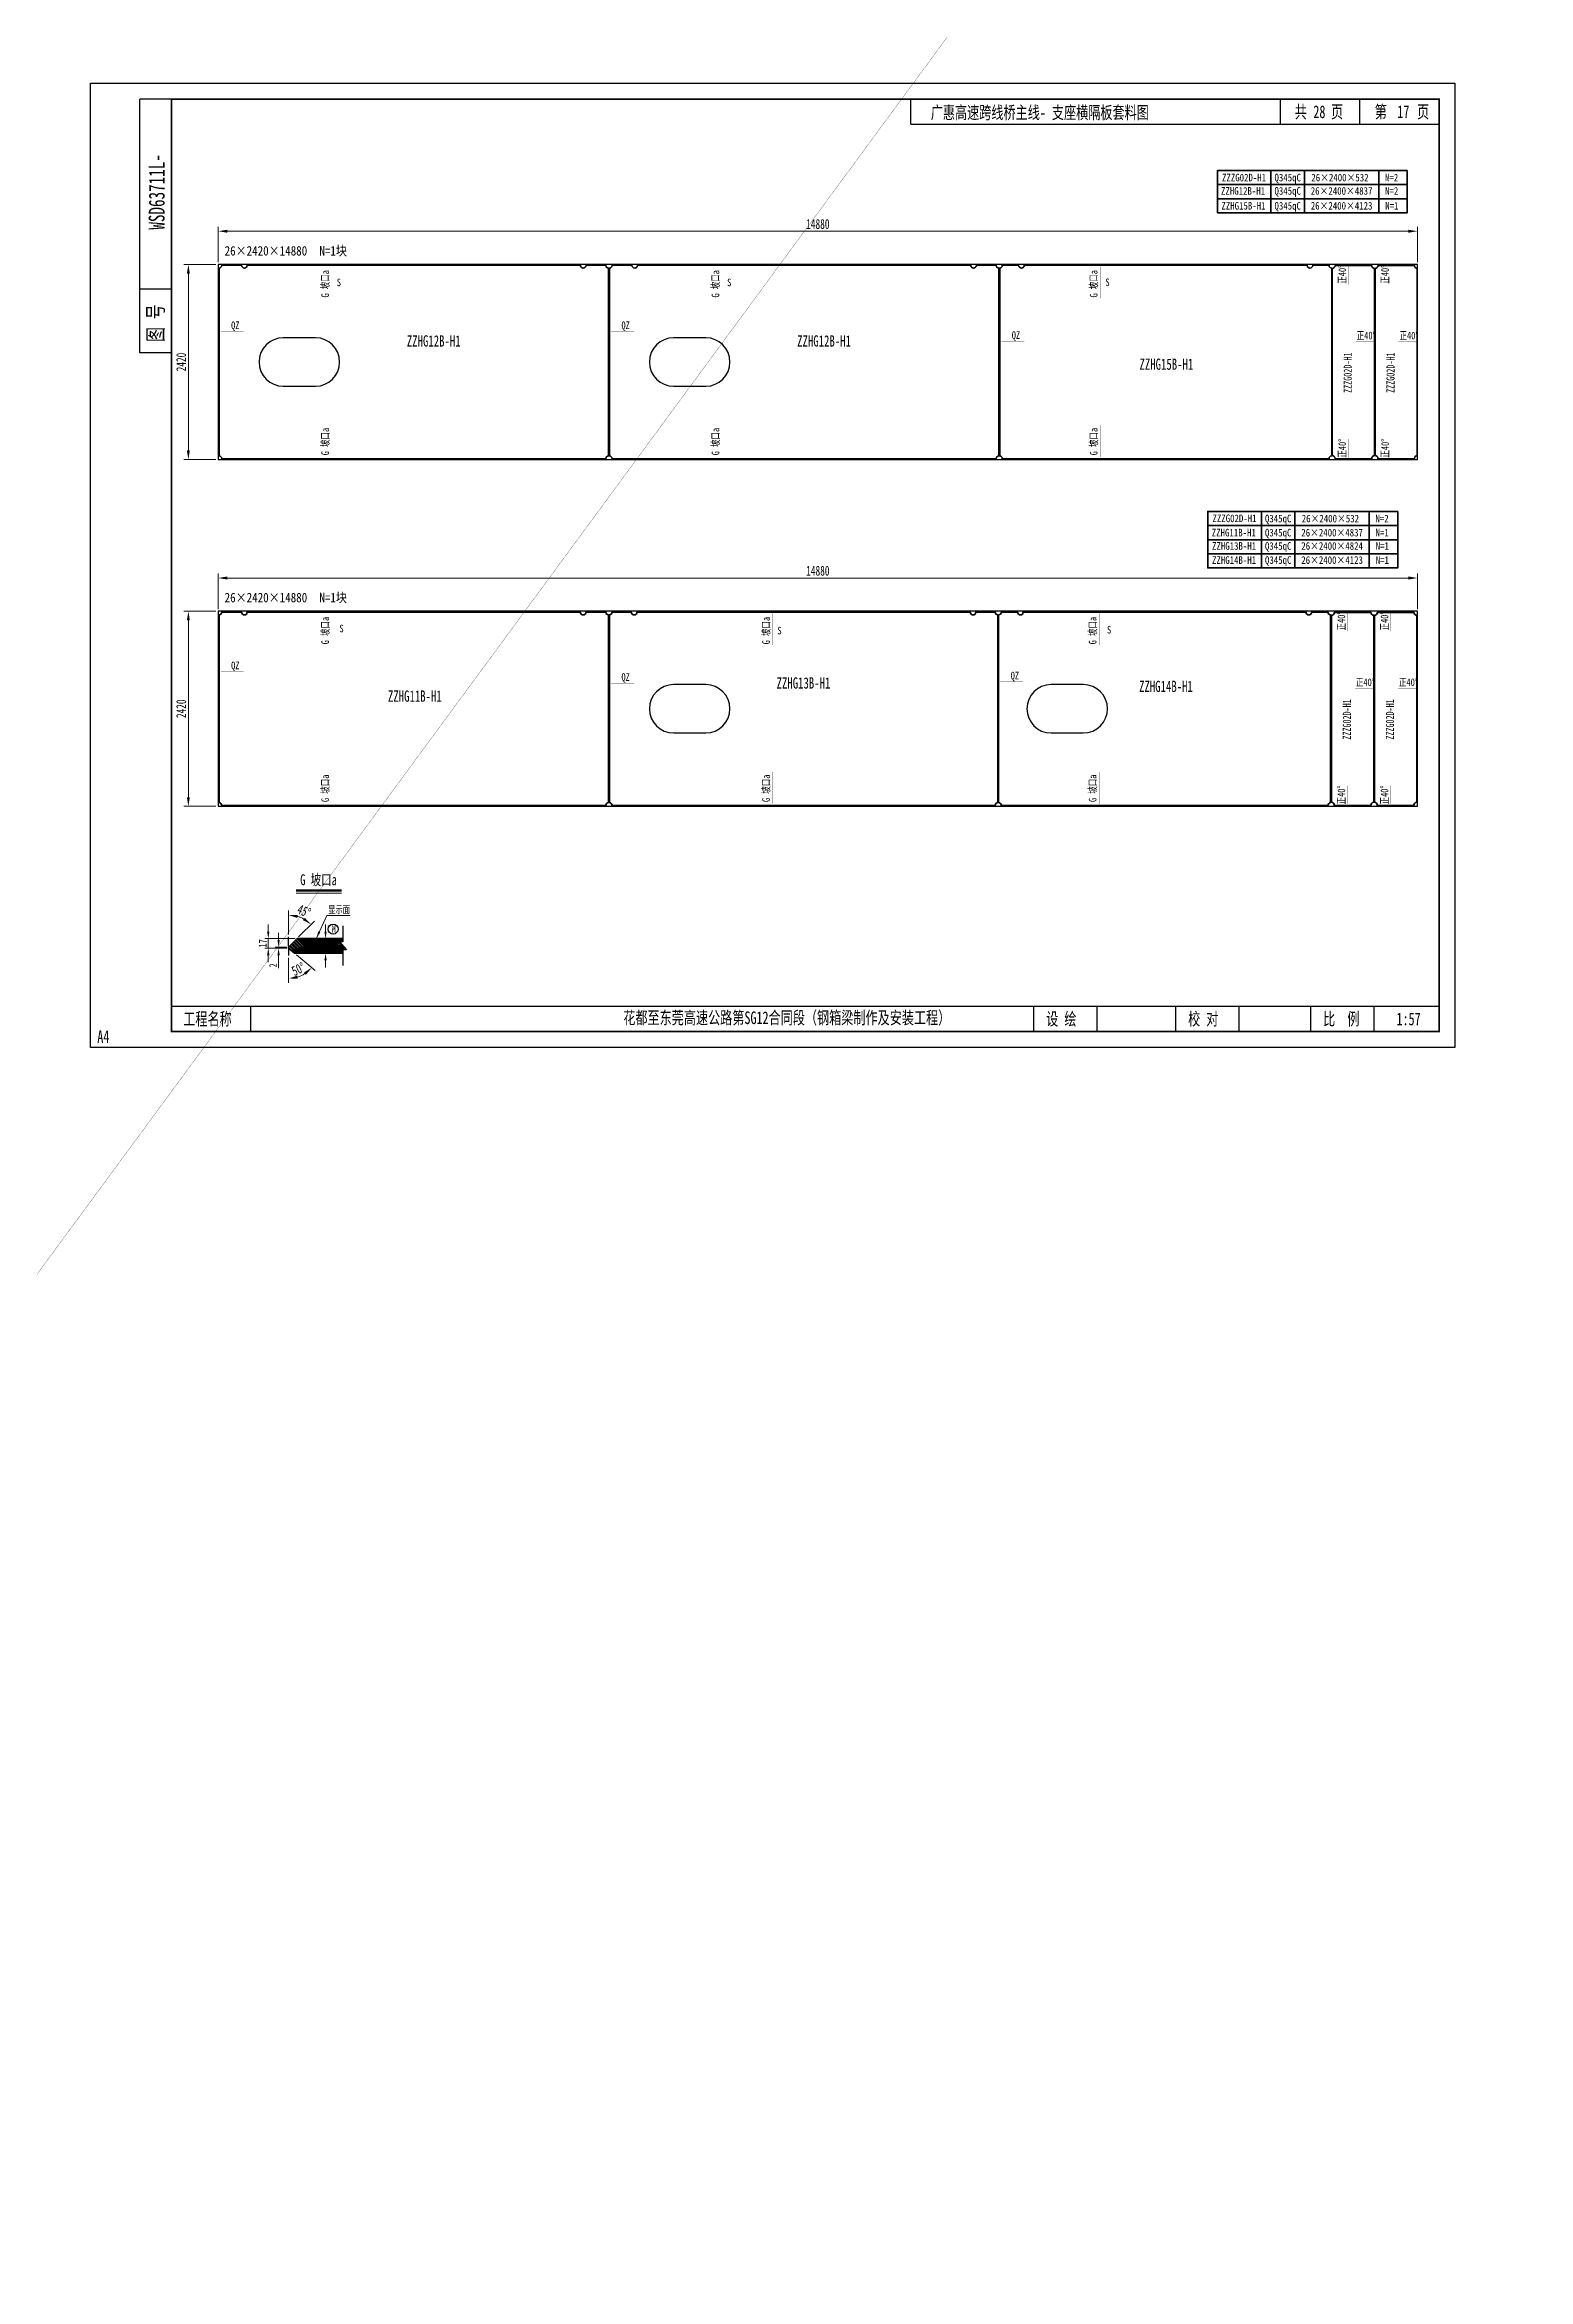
# Model space of a CAD drawing. Extents: x 1629247 to 2251351, y -601856 to -65897.
# Drawn here: x 1949381 to 1967789, y -370648 to -342910 of the extents above; entities that cross this region are included whole.
import ezdxf
from ezdxf.enums import TextEntityAlignment as Align

# ---------------------------------------------------------------- set-up
doc = ezdxf.new("R2010")
doc.units = 0
doc.header["$LTSCALE"] = 2
doc.header["$MEASUREMENT"] = 0
doc.header["$PDMODE"] = 35
doc.header["$PDSIZE"] = 50
doc.linetypes.add('PHANTOM', pattern=[63.5, 31.75, -6.35, 6.35, -6.35, 6.35, -6.35])
doc.layers.get('0').update_dxf_attribs({"linetype": 'CONTINUOUS'})
doc.layers.get('Defpoints').update_dxf_attribs({"linetype": 'CONTINUOUS'})
for name, color, linetype, lineweight in [('1图框轮廓', 7, 'CONTINUOUS', 35), ('文字层', 4, 'CONTINUOUS', 13), ('标注层', 3, 'CONTINUOUS', 13)]:
    doc.layers.add(name, color=color, linetype=linetype, lineweight=lineweight)
doc.layers.add('A3', color=7, linetype='CONTINUOUS')
doc.layers.add('vp', color=7, linetype='CONTINUOUS')
doc.styles.add('仿宋', font='仿宋_GB2312_1.ttf', dxfattribs={"width": 0.7})
doc.dimstyles.new('标准标注样式-45', dxfattribs={"dimscale": 45, "dimtxt": 2.7, "dimasz": 2.5, "dimexe": 1.25, "dimexo": 0.625, "dimtad": 1, "dimdec": 0, "dimdsep": 46, "dimtxsty": '仿宋', "dimcen": 2.5, "dimclrd": 3, "dimclre": 3, "dimclrt": 4, "dimazin": 0, "dimtfac": 1, "dimtdec": 0, "dimtmove": 0, "dimatfit": 3, "dimfxl": 1.25, "dimlwd": 13, "dimlwe": 13, "dimarcsym": 0})
doc.dimstyles.new('样式-35', dxfattribs={"dimscale": 35, "dimtxt": 2.7, "dimasz": 2.5, "dimexe": 1.25, "dimexo": 0.625, "dimtad": 1, "dimdec": 0, "dimdsep": 46, "dimtxsty": '仿宋', "dimcen": 2.5, "dimclrd": 3, "dimclre": 3, "dimclrt": 4, "dimazin": 0, "dimtfac": 1, "dimtdec": 0, "dimtmove": 0, "dimatfit": 3, "dimfxl": 1.25, "dimlwd": 13, "dimlwe": 13, "dimarcsym": 0})

# ---------------------------------------------------------------- blocks, each defined once
blk = doc.blocks.new('tukuangA4-')
at = {"layer": 'A3'}
for p, q in [((537, 7565), (537, 10327)), ((882, 10327), (537, 10327)), ((12951, 10051), (12951, 10327)), ((13814, 10051), (13814, 10327)), ((882, 8256), (537, 8256)), ((882, 7565), (537, 7565)), ((1745, 173), (1745, 449)), ((10266, 173), (10266, 449)), ((10957, 173), (10957, 449)), ((11811, 173), (11811, 449)), ((12502, 173), (12502, 449)), ((13280, 173), (13280, 449)), ((13971, 173), (13971, 449))]:
    blk.add_line(p, q, dxfattribs=at)
blk.add_lwpolyline([(14850, 10500), (14850, 0), (0, 0), (0, 10500)], close=True, dxfattribs=at)
for points, const_width in [([(882, 10327), (14677, 10327), (14677, 173), (882, 173), (882, 10327)], 17.3), ([(8927, 10051), (8927, 10327)], 13.8), ([(8927, 10051), (14677, 10051)], 13.8), ([(882, 449), (14677, 449)], 13.8)]:
    blk.add_lwpolyline(points, dxfattribs=dict(at, const_width=const_width))
at = {"layer": 'A3', "color": 7, "linetype": 'Continuous', "style": '仿宋', "width": 0.7}
for s, p in [('共    页', (13106, 10120)), ('第     页', (13977, 10120)), ('工程名称', (1009, 242)), ('花都至东莞高速公路第SG12合同段（钢箱梁制作及安装工程）', (5798, 255)), ('设 绘', (10401, 242)), ('校 对', (11946, 242)), ('比  例', (13415, 242))]:
    blk.add_text(s, height=138.1, dxfattribs=at).set_placement(p)
blk.add_text('WSD63711L-', height=172.6, rotation=90, dxfattribs=at).set_placement((806, 9316), align=Align.CENTER)
blk.add_text('图 号', height=172.6, rotation=90, dxfattribs=at).set_placement((793, 7681))
blk.add_text('A4', height=138.1, dxfattribs=at).set_placement((139, 50), align=Align.CENTER)
blk = doc.blocks.new('*D168')
at = {"color": 3, "lineweight": 13, "ltscale": 3}
for p, q in [((1951534, -345610), (1951534, -345169)), ((1966414, -345610), (1966414, -345169))]:
    blk.add_line(p, q, dxfattribs=at)
at = {"color": 3, "linetype": 'ByBlock', "lineweight": 13, "ltscale": 3}
blk.add_line((1966302, -345225), (1951647, -345225), dxfattribs=at)
at = {"color": 3, "ltscale": 3}
for points in [[(1951647, -345207), (1951647, -345244), (1951534, -345225)], [(1966302, -345207), (1966302, -345244), (1966414, -345225)]]:
    blk.add_solid(points, dxfattribs=at)
at = {"layer": 'Defpoints', "color": 0, "ltscale": 3}
for p in [(1951534, -345225), (1951534, -345639), (1966414, -345639)]:
    blk.add_point(p, dxfattribs=at)
at = {"color": 4, "ltscale": 3, "insert": (1958974, -345136), "char_height": 121.5, "attachment_point": 5, "style": '仿宋'}
blk.add_mtext('14880', dxfattribs=at)
blk = doc.blocks.new('*D169')
at = {"color": 3, "lineweight": 13, "ltscale": 3}
for p, q in [((1951506, -345639), (1951107, -345639)), ((1951506, -348059), (1951107, -348059))]:
    blk.add_line(p, q, dxfattribs=at)
at = {"color": 3, "linetype": 'ByBlock', "lineweight": 13, "ltscale": 3}
blk.add_line((1951164, -345751), (1951164, -347946), dxfattribs=at)
at = {"color": 3, "ltscale": 3}
for points in [[(1951145, -345751), (1951182, -345751), (1951164, -345639)], [(1951145, -347946), (1951182, -347946), (1951164, -348059)]]:
    blk.add_solid(points, dxfattribs=at)
at = {"layer": 'Defpoints', "color": 0, "ltscale": 3}
for p in [(1951534, -345639), (1951164, -348059), (1951534, -348059)]:
    blk.add_point(p, dxfattribs=at)
at = {"color": 4, "ltscale": 3, "insert": (1951075, -346849), "char_height": 121.5, "attachment_point": 5, "rotation": 90, "style": '仿宋'}
blk.add_mtext('2420', dxfattribs=at)
blk = doc.blocks.new('*D170')
at = {"color": 3, "lineweight": 13, "ltscale": 3}
for p, q in [((1951534, -349915), (1951534, -349474)), ((1966414, -349915), (1966414, -349474))]:
    blk.add_line(p, q, dxfattribs=at)
at = {"color": 3, "linetype": 'ByBlock', "lineweight": 13, "ltscale": 3}
blk.add_line((1966302, -349530), (1951647, -349530), dxfattribs=at)
at = {"color": 3, "ltscale": 3}
for points in [[(1951647, -349511), (1951647, -349549), (1951534, -349530)], [(1966302, -349511), (1966302, -349549), (1966414, -349530)]]:
    blk.add_solid(points, dxfattribs=at)
at = {"layer": 'Defpoints', "color": 0, "ltscale": 3}
for p in [(1951534, -349530), (1951534, -349943), (1966414, -349943)]:
    blk.add_point(p, dxfattribs=at)
at = {"color": 4, "ltscale": 3, "insert": (1958974, -349441), "char_height": 121.5, "attachment_point": 5, "style": '仿宋'}
blk.add_mtext('14880', dxfattribs=at)
blk = doc.blocks.new('*D171')
at = {"color": 3, "lineweight": 13, "ltscale": 3}
for p, q in [((1951506, -349943), (1951107, -349943)), ((1951506, -352363), (1951107, -352363))]:
    blk.add_line(p, q, dxfattribs=at)
at = {"color": 3, "linetype": 'ByBlock', "lineweight": 13, "ltscale": 3}
blk.add_line((1951164, -350056), (1951164, -352251), dxfattribs=at)
at = {"color": 3, "ltscale": 3}
for points in [[(1951145, -350056), (1951182, -350056), (1951164, -349943)], [(1951145, -352251), (1951182, -352251), (1951164, -352363)]]:
    blk.add_solid(points, dxfattribs=at)
at = {"layer": 'Defpoints', "color": 0, "ltscale": 3}
for p in [(1951534, -349943), (1951164, -352363), (1951534, -352363)]:
    blk.add_point(p, dxfattribs=at)
at = {"color": 4, "ltscale": 3, "insert": (1951075, -351153), "char_height": 121.5, "attachment_point": 5, "rotation": 90, "style": '仿宋'}
blk.add_mtext('2420', dxfattribs=at)
blk = doc.blocks.new('*D172')
at = {"color": 3, "linetype": 'ByBlock', "lineweight": 13, "ltscale": 3}
for p, q in [((1952283, -354023), (1952283, -353936)), ((1952283, -354111), (1952283, -354125)), ((1952283, -354212), (1952283, -354374))]:
    blk.add_line(p, q, dxfattribs=at)
at = {"color": 3, "lineweight": 13, "ltscale": 3}
for p, q in [((1952385, -354111), (1952239, -354111)), ((1952385, -354125), (1952239, -354125))]:
    blk.add_line(p, q, dxfattribs=at)
at = {"color": 3, "ltscale": 3}
for points in [[(1952269, -354023), (1952298, -354023), (1952283, -354111)], [(1952269, -354212), (1952298, -354212), (1952283, -354125)]]:
    blk.add_solid(points, dxfattribs=at)
at = {"layer": 'Defpoints', "color": 0, "ltscale": 3}
for p in [(1952283, -354125), (1952407, -354111), (1952407, -354125)]:
    blk.add_point(p, dxfattribs=at)
at = {"color": 4, "ltscale": 3, "insert": (1952214, -354337), "char_height": 94.5, "attachment_point": 5, "rotation": 90, "style": '仿宋'}
blk.add_mtext('2', dxfattribs=at)
blk = doc.blocks.new('*D173')
at = {"color": 3, "linetype": 'ByBlock', "lineweight": 13, "ltscale": 3}
for p, q in [((1952155, -353918), (1952155, -353831)), ((1952155, -354125), (1952155, -354006)), ((1952155, -354212), (1952155, -354300))]:
    blk.add_line(p, q, dxfattribs=at)
at = {"color": 3, "lineweight": 13, "ltscale": 3}
for p, q in [((1952490, -354006), (1952111, -354006)), ((1952385, -354125), (1952111, -354125))]:
    blk.add_line(p, q, dxfattribs=at)
at = {"color": 3, "ltscale": 3}
for points in [[(1952140, -353918), (1952170, -353918), (1952155, -354006)], [(1952140, -354212), (1952170, -354212), (1952155, -354125)]]:
    blk.add_solid(points, dxfattribs=at)
at = {"layer": 'Defpoints', "color": 0, "ltscale": 3}
for p in [(1952155, -354006), (1952407, -354125), (1952512, -354006)]:
    blk.add_point(p, dxfattribs=at)
at = {"color": 4, "ltscale": 3, "insert": (1952086, -354065), "char_height": 94.5, "attachment_point": 5, "rotation": 90, "style": '仿宋'}
blk.add_mtext('17', dxfattribs=at)
blk = doc.blocks.new('*D174')
at = {"layer": 'Defpoints', "color": 0}
for p in [(1952510, -353728), (1952407, -353984), (1952407, -354099), (1952407, -354111), (1952512, -354006)]:
    blk.add_point(p, dxfattribs=at)
at = {"layer": '标注层', "color": 3, "lineweight": 13}
for p, q in [((1952407, -353956), (1952407, -353658)), ((1952532, -353986), (1952728, -353790))]:
    blk.add_line(p, q, dxfattribs=at)
at = {"layer": '标注层', "color": 3, "linetype": 'ByBlock', "lineweight": 13}
blk.add_arc((1952407, -354111), 397, 61.2939, 73.7061, dxfattribs=at)
at = {"layer": '标注层', "color": 3}
for points in [[(1952516, -353749), (1952521, -353711), (1952407, -353714)], [(1952609, -353748), (1952587, -353778), (1952688, -353830)]]:
    blk.add_solid(points, dxfattribs=at)
at = {"layer": '标注层', "color": 4, "insert": (1952599, -353664), "char_height": 121.5, "attachment_point": 5, "rotation": 336.8077, "style": '仿宋'}
blk.add_mtext('45°', dxfattribs=at)
blk = doc.blocks.new('*D175')
at = {"layer": 'Defpoints', "color": 0}
for p in [(1952407, -354125), (1952407, -354137), (1952407, -354217), (1952482, -354188), (1952515, -354485)]:
    blk.add_point(p, dxfattribs=at)
at = {"layer": '标注层', "color": 3, "lineweight": 13}
for p, q in [((1952504, -354206), (1952738, -354403)), ((1952407, -354245), (1952407, -354557))]:
    blk.add_line(p, q, dxfattribs=at)
at = {"layer": '标注层', "color": 3, "linetype": 'ByBlock', "lineweight": 13}
blk.add_arc((1952407, -354125), 376, 287.2231, 302.7769, dxfattribs=at)
at = {"layer": '标注层', "color": 3}
for points in [[(1952521, -354502), (1952516, -354465), (1952407, -354501)], [(1952598, -354427), (1952623, -354455), (1952695, -354366)]]:
    blk.add_solid(points, dxfattribs=at)
at = {"layer": '标注层', "color": 4, "insert": (1952528, -354385), "char_height": 121.5, "attachment_point": 5, "rotation": 25, "style": '仿宋'}
blk.add_mtext('50°', dxfattribs=at)
blk = doc.blocks.new('*D176')
at = {"color": 3, "linetype": 'ByBlock', "lineweight": 13, "ltscale": 3}
for p, q in [((1952866, -353918), (1952866, -353831)), ((1952866, -354188), (1952866, -354006)), ((1952866, -354275), (1952866, -354363))]:
    blk.add_line(p, q, dxfattribs=at)
at = {"color": 3, "lineweight": 13, "ltscale": 3}
for p, q in [((1952914, -354006), (1952822, -354006)), ((1952877, -354188), (1952822, -354188))]:
    blk.add_line(p, q, dxfattribs=at)
at = {"color": 3, "ltscale": 3}
for points in [[(1952851, -353918), (1952880, -353918), (1952866, -354006)], [(1952851, -354275), (1952880, -354275), (1952866, -354188)]]:
    blk.add_solid(points, dxfattribs=at)
at = {"layer": 'Defpoints', "color": 0, "ltscale": 3}
for p in [(1952866, -354006), (1952899, -354188), (1952936, -354006)]:
    blk.add_point(p, dxfattribs=at)
at = {"color": 4, "ltscale": 3, "insert": (1952797, -354097), "char_height": 94.5, "attachment_point": 5, "rotation": 90, "style": '仿宋'}
blk.add_mtext('26', dxfattribs=at)

msp = doc.modelspace()

# ---------------------------------------------------------------- hatches: boundary and pattern name
at = {"layer": '标注层', "linetype": 'PHANTOM'}
h = msp.add_hatch(dxfattribs=at)
h.set_pattern_fill('ANSI31', color=8, scale=113.333333, angle=90, style=0)
h.set_pattern_definition([(135, (1953125.699, -354187.929), (-10.01735, -10.01735), [])])
h.paths.add_polyline_path([(1952512.3, -354005.9), (1952407.3, -354110.9), (1952407.3, -354124.9), (1952482.4, -354187.9), (1953081.9, -354187.9), (1953081.9, -354144.3), (1953125.7, -354144.3), (1953038.2, -354044.3), (1953081.9, -354044.3), (1953081.9, -354005.9)])
h.paths.add_polyline_path([(1952725.8, -354158.6), (1952725.8, -354035.2), (1952867.6, -354035.2), (1952867.6, -354158.6)], flags=24)

# ---------------------------------------------------------------- linework, layer by layer
at = {"color": 7, "ltscale": 3}
for p, q in [((1952407.3, -354099.1), (1952407.3, -353984.4)), ((1952407.3, -354136.8), (1952407.3, -354216.9))]:
    msp.add_line(p, q, dxfattribs=at)
at = {"color": 8, "ltscale": 3, "const_width": 3}
msp.add_lwpolyline([(1907608.1, -366288.8), (1975235.2, -322884.8), (1884585.6, -446157.3)], dxfattribs=at)
at = {"color": 8, "ltscale": 3}
for points in [[(1951534.1, -348058.6), (1966414.1, -348058.6), (1966414.1, -345638.6), (1951534.1, -345638.6)], [(1951534.1, -352363.1), (1966414.1, -352363.1), (1966414.1, -349943.1), (1951534.1, -349943.1)]]:
    msp.add_lwpolyline(points, close=True, dxfattribs=at)
at = {"color": 7}
msp.add_lwpolyline([(1953081.9, -353846.8), (1953081.9, -354044.3), (1953038.2, -354044.3), (1953125.7, -354144.3), (1953081.9, -354144.3), (1953081.9, -354341.8)], dxfattribs=at)
at = {"color": 3, "ltscale": 3}
msp.add_circle((1952958.9, -353887.7), 62.5, dxfattribs=at)
at = {"layer": '1图框轮廓', "color": 30, "ltscale": 3}
for p, q in [((1964595.9, -344646.8), (1964595.9, -344471.8)), ((1965011.7, -344646.8), (1965011.7, -344471.8)), ((1965933.9, -344646.8), (1965933.9, -344471.8)), ((1964595.7, -344821.8), (1964595.7, -344646.8)), ((1965011.7, -344821.8), (1965011.7, -344646.8)), ((1965933.7, -344821.8), (1965933.7, -344646.8)), ((1964595.7, -344996.8), (1964595.7, -344821.8)), ((1965011.7, -344996.8), (1965011.7, -344821.8)), ((1965933.7, -344996.8), (1965933.7, -344821.8)), ((1964477.5, -348879.1), (1964477.5, -348704.1)), ((1964477.5, -349054.1), (1964477.5, -348879.1)), ((1964893.3, -348879.1), (1964893.3, -348704.1)), ((1964893.5, -349054.1), (1964893.5, -348879.1)), ((1965815.5, -348879.1), (1965815.5, -348704.1)), ((1965815.5, -349054.1), (1965815.5, -348879.1)), ((1964477.5, -349229.1), (1964477.5, -349054.1)), ((1964477.5, -349404.1), (1964477.5, -349229.1)), ((1964893.5, -349229.1), (1964893.5, -349054.1)), ((1964893.5, -349404.1), (1964893.5, -349229.1)), ((1965815.5, -349229.1), (1965815.5, -349054.1)), ((1965815.5, -349404.1), (1965815.5, -349229.1))]:
    msp.add_line(p, q, dxfattribs=at)
for points in [[(1966287.3, -344471.8), (1963930.9, -344471.8), (1963930.9, -344646.8), (1966287.3, -344646.8)], [(1963930.7, -344646.8), (1966287.1, -344646.8), (1966287.1, -344821.8), (1963930.7, -344821.8)], [(1963930.7, -344821.8), (1966287.1, -344821.8), (1966287.1, -344996.8), (1963930.7, -344996.8)], [(1966169, -348704.1), (1963812.5, -348704.1), (1963812.5, -348879.1), (1966169, -348879.1)], [(1963812.5, -348879.1), (1966169, -348879.1), (1966169, -349054.1), (1963812.5, -349054.1)], [(1963812.5, -349054.1), (1966169, -349054.1), (1966169, -349229.1), (1963812.5, -349229.1)], [(1963812.5, -349229.1), (1966169, -349229.1), (1966169, -349404.1), (1963812.5, -349404.1)]]:
    msp.add_lwpolyline(points, close=True, dxfattribs=at)
at = {"layer": '1图框轮廓', "color": 1, "ltscale": 3}
for points in [[(1956377, -345683.5, -0.3975651), (1956344, -345648.6), (1956097.8, -345648.6, -1), (1956027.8, -345648.6), (1951893.5, -345648.6, -1), (1951823.5, -345648.6), (1951577.1, -345648.6, -0.3975651), (1951544.1, -345683.5), (1951544.1, -348013.7, -0.3975651), (1951577.1, -348048.6), (1956344, -348048.6, -0.3975651), (1956377, -348013.7)], [(1961219.9, -345683.5, -0.3975651), (1961186.9, -345648.6), (1960940.7, -345648.6, -1), (1960870.7, -345648.6), (1956736.4, -345648.6, -1), (1956666.4, -345648.6), (1956420, -345648.6, -0.3975651), (1956387, -345683.5), (1956387, -348013.7, -0.3975651), (1956420, -348048.6), (1961186.9, -348048.6, -0.3975651), (1961219.9, -348013.7)], [(1965349.3, -345683.5, -0.3975651), (1965316.3, -345648.6), (1965114.8, -345648.6, -0.9999974), (1965044.8, -345648.6), (1961535.2, -345648.6, -1), (1961465.2, -345648.6), (1961262.9, -345648.6, -0.3975651), (1961229.9, -345683.5), (1961229.9, -348013.7, -0.3975651), (1961262.9, -348048.6), (1965316.3, -348048.6, -0.3975651), (1965349.3, -348013.7)], [(1965880.6, -345687.6, -0.4142136), (1965845.6, -345652.6), (1965391.3, -345652.6, -0.4142136), (1965356.3, -345687.6), (1965356.3, -348009.6, -0.4142136), (1965391.3, -348044.6), (1965391.3, -348048.6), (1965845.6, -348048.6), (1965845.6, -348044.6, -0.4142136), (1965880.6, -348009.6)], [(1966411.8, -345687.6, -0.4142136), (1966376.8, -345652.6), (1965922.6, -345652.6, -0.4142136), (1965887.6, -345687.6), (1965887.6, -348009.6, -0.4142136), (1965922.6, -348044.6), (1965922.6, -348048.6), (1966376.8, -348048.6), (1966376.8, -348044.6, -0.4142136), (1966411.8, -348009.6)], [(1956377, -349988, -0.3975651), (1956344, -349953.1), (1956097.8, -349953.1, -1), (1956027.8, -349953.1), (1951893.5, -349953.1, -1), (1951823.5, -349953.1), (1951577.1, -349953.1, -0.3975651), (1951544.1, -349988), (1951544.1, -352318.1, -0.3975651), (1951577.1, -352353.1), (1956344, -352353.1, -0.3975651), (1956377, -352318.1)], [(1961206.8, -349988, -0.3975651), (1961173.8, -349953.1), (1960934.4, -349953.1, -1), (1960864.4, -349953.1), (1956729.7, -349953.1, -1), (1956659.7, -349953.1), (1956420, -349953.1, -0.3975651), (1956387, -349988), (1956387, -352318.1, -0.3975651), (1956420, -352353.1), (1961173.8, -352353.1, -0.3975651), (1961206.8, -352318.1)], [(1965336.2, -349988, -0.3975651), (1965303.2, -349953.1), (1965101.6, -349953.1, -0.9999974), (1965031.6, -349953.1), (1961522, -349953.1, -1), (1961452, -349953.1), (1961249.8, -349953.1, -0.3975651), (1961216.8, -349988), (1961216.8, -352318.1, -0.3975651), (1961249.8, -352353.1), (1965303.2, -352353.1, -0.3975651), (1965336.2, -352318.1)], [(1965870.4, -349992.1, -0.4142136), (1965835.4, -349957.1), (1965381.2, -349957.1, -0.4142136), (1965346.2, -349992.1), (1965346.2, -352314.1, -0.4142136), (1965381.2, -352349.1), (1965381.2, -352353.1), (1965835.4, -352353.1), (1965835.4, -352349.1, -0.4142136), (1965870.4, -352314.1)], [(1966404.6, -349992.1, -0.4142136), (1966369.6, -349957.1), (1965915.4, -349957.1, -0.4142136), (1965880.4, -349992.1), (1965880.4, -352314.1, -0.4142136), (1965915.4, -352349.1), (1965915.4, -352353.1), (1966369.6, -352353.1), (1966369.6, -352349.1, -0.4142136), (1966404.6, -352314.1)]]:
    msp.add_lwpolyline(points, format="xyb", close=True, dxfattribs=at)
msp.add_lwpolyline([(1953081.9, -354187.9), (1952482.4, -354187.9), (1952407.3, -354124.9), (1952407.3, -354110.9), (1952512.3, -354005.9), (1953081.9, -354005.9)], dxfattribs=at)
at = {"layer": 'vp', "color": 2}
for points in [[(1952340.8, -346548.6, 1), (1952340.8, -347148.6), (1952740.8, -347148.6, 1), (1952740.8, -346548.6)], [(1957183.7, -346548.6, 1), (1957183.7, -347148.6), (1957583.7, -347148.6, 1), (1957583.7, -346548.6)], [(1957183.7, -350853.1, 1), (1957183.7, -351453.1), (1957583.7, -351453.1, 1), (1957583.7, -350853.1)], [(1961867.7, -350853.1, 1), (1961867.7, -351453.1), (1962267.7, -351453.1, 1), (1962267.7, -350853.1)]]:
    msp.add_lwpolyline(points, format="xyb", close=True, dxfattribs=at)
at = {"layer": '文字层', "lineweight": 50}
msp.add_line((1953061.8, -353409.3), (1952500.2, -353409.3), dxfattribs=at)
at = {"layer": '文字层', "lineweight": 20}
msp.add_line((1953061.8, -353443.3), (1952500.2, -353443.3), dxfattribs=at)
at = {"layer": '标注层', "color": 42}
for points in [[(1952941.8, -345660.4, 0, 19.4, 0), (1952941.8, -345718.6, 3.89, 3.89, 0), (1952941.8, -346058.1, 3.89, 3.89, 0)], [(1957784.7, -345660.4, 0, 19.4, 0), (1957784.7, -345718.6, 3.89, 3.89, 0), (1957784.7, -346058.1, 3.89, 3.89, 0)], [(1962477.2, -345660.4, 0, 19.4, 0), (1962477.2, -345718.6, 3.89, 3.89, 0), (1962477.2, -346058.1, 3.89, 3.89, 0)], [(1965558.2, -345653.1, 0, 19.4, 0), (1965558.2, -345711.3, 3.89, 3.89, 0), (1965558.2, -345887.5, 3.89, 3.89, 0)], [(1966089.4, -345653.1, 0, 19.4, 0), (1966089.4, -345711.3, 3.89, 3.89, 0), (1966089.4, -345887.5, 3.89, 3.89, 0)], [(1951561, -346471.1, 0, 19.4, 0), (1951619.2, -346471.1, 3.89, 3.89, 0), (1951848.2, -346471.1, 3.89, 3.89, 0)], [(1956403.9, -346471.1, 0, 19.4, 0), (1956462.1, -346471.1, 3.89, 3.89, 0), (1956691.1, -346471.1, 3.89, 3.89, 0)], [(1961246.8, -346593.2, 0, 19.4, 0), (1961305, -346593.2, 3.89, 3.89, 0), (1961534, -346593.2, 3.89, 3.89, 0)], [(1965883.7, -346597.9, 0, 19.4, 0), (1965825.5, -346597.9, 3.89, 3.89, 0), (1965649.3, -346597.9, 3.89, 3.89, 0)], [(1966414.9, -346597.9, 0, 19.4, 0), (1966356.7, -346597.9, 3.89, 3.89, 0), (1966180.5, -346597.9, 3.89, 3.89, 0)], [(1952941.8, -348031.9, 0, 19.4, 0), (1952941.8, -347973.7, 3.89, 3.89, 0), (1952941.8, -347634.2, 3.89, 3.89, 0)], [(1957784.7, -348031.9, 0, 19.4, 0), (1957784.7, -347973.7, 3.89, 3.89, 0), (1957784.7, -347634.2, 3.89, 3.89, 0)], [(1962477.2, -348031.9, 0, 19.4, 0), (1962477.2, -347973.7, 3.89, 3.89, 0), (1962477.2, -347634.2, 3.89, 3.89, 0)], [(1965558.2, -348036.9, 0, 19.4, 0), (1965558.2, -347978.7, 3.89, 3.89, 0), (1965558.2, -347802.5, 3.89, 3.89, 0)], [(1966089.4, -348036.9, 0, 19.4, 0), (1966089.4, -347978.7, 3.89, 3.89, 0), (1966089.4, -347802.5, 3.89, 3.89, 0)], [(1952941.8, -349964.9, 0, 19.4, 0), (1952941.8, -350023.1, 3.89, 3.89, 0), (1952941.8, -350362.6, 3.89, 3.89, 0)], [(1958412, -349964.9, 0, 19.4, 0), (1958412, -350023.1, 3.89, 3.89, 0), (1958412, -350362.6, 3.89, 3.89, 0)], [(1962464.1, -349964.9, 0, 19.4, 0), (1962464.1, -350023.1, 3.89, 3.89, 0), (1962464.1, -350362.6, 3.89, 3.89, 0)], [(1965548, -349957.5, 0, 19.4, 0), (1965548, -350015.7, 3.89, 3.89, 0), (1965548, -350192, 3.89, 3.89, 0)], [(1966082.3, -349957.5, 0, 19.4, 0), (1966082.3, -350015.7, 3.89, 3.89, 0), (1966082.3, -350192, 3.89, 3.89, 0)], [(1951561, -350693.5, 0, 19.4, 0), (1951619.2, -350693.5, 3.89, 3.89, 0), (1951848.2, -350693.5, 3.89, 3.89, 0)], [(1956403.9, -350838, 0, 19.4, 0), (1956462.1, -350838, 3.89, 3.89, 0), (1956691.1, -350838, 3.89, 3.89, 0)], [(1961233.6, -350819.4, 0, 19.4, 0), (1961291.8, -350819.4, 3.89, 3.89, 0), (1961520.8, -350819.4, 3.89, 3.89, 0)], [(1965873.5, -350902.4, 0, 19.4, 0), (1965815.3, -350902.4, 3.89, 3.89, 0), (1965639.1, -350902.4, 3.89, 3.89, 0)], [(1966407.7, -350902.4, 0, 19.4, 0), (1966349.5, -350902.4, 3.89, 3.89, 0), (1966173.3, -350902.4, 3.89, 3.89, 0)], [(1952941.8, -352336.4, 0, 19.4, 0), (1952941.8, -352278.2, 3.89, 3.89, 0), (1952941.8, -351938.7, 3.89, 3.89, 0)], [(1958412, -352336.4, 0, 19.4, 0), (1958412, -352278.2, 3.89, 3.89, 0), (1958412, -351938.7, 3.89, 3.89, 0)], [(1962464.1, -352336.4, 0, 19.4, 0), (1962464.1, -352278.2, 3.89, 3.89, 0), (1962464.1, -351938.7, 3.89, 3.89, 0)], [(1965548, -352341.4, 0, 19.4, 0), (1965548, -352283.2, 3.89, 3.89, 0), (1965548, -352107, 3.89, 3.89, 0)], [(1966082.3, -352341.4, 0, 19.4, 0), (1966082.3, -352283.2, 3.89, 3.89, 0), (1966082.3, -352107, 3.89, 3.89, 0)]]:
    msp.add_lwpolyline(points, format="xyseb", dxfattribs=at)

# ---------------------------------------------------------------- block references
at = {"color": 8, "xscale": 1.139999999999418, "yscale": 1.139999999997599, "zscale": 1.14}
msp.add_blockref('tukuangA4-', (1949950, -355357.5), dxfattribs=at)

# ---------------------------------------------------------------- texts
at = {"color": 7, "style": '仿宋', "width": 0.85}
for s, p in [(' ZZZG02D-H1', (1963934.4, -344559.3)), (' ZZHG12B-H1', (1963922.1, -344724.8)), (' ZZZG02D-H1', (1963816, -348789.4)), (' ZZHG13B-H1', (1963810.5, -349132.1)), (' ZZHG14B-H1', (1963810.5, -349307.1))]:
    msp.add_text(s, height=94.5, dxfattribs=at).set_placement(p, align=Align.MIDDLE_LEFT)
for s, p in [('Q345qC', (1964803.8, -344559.3)), ('26×2400×532', (1965451.8, -344559.3)), ('N=2', (1966092.5, -344559.3)), ('Q345qC', (1964803.7, -344724.8)), ('26×2400×4837', (1965472.7, -344724.8)), ('N=2', (1966093.4, -344724.8)), ('ZZHG15B-H1', (1964254.6, -344909.3)), ('Q345qC', (1964803.7, -344909.3)), ('26×2400×4123', (1965472.7, -344909.3)), ('N=1 ', (1966123.6, -344909.3)), ('ZZHG11B-H1', (1964135.2, -348966.6)), ('Q345qC', (1964685.4, -348791.6)), ('Q345qC', (1964685.5, -348966.6)), ('26×2400×4837', (1965354.5, -348966.6)), ('26×2400×532', (1965333.4, -348791.6)), ('N=2', (1965974.1, -348791.6)), ('N=1 ', (1966002.9, -348966.6)), ('Q345qC', (1964685.5, -349132.1)), ('26×2400×4824', (1965354.5, -349132.1)), ('N=1', (1965978.1, -349132.1)), ('Q345qC', (1964685.5, -349307.1)), ('26×2400×4123', (1965354.5, -349307.1)), ('N=1', (1965978.1, -349307.1))]:
    msp.add_text(s, height=94.5, dxfattribs=at).set_placement(p, align=Align.MIDDLE_CENTER)
for s, height, p in [('26×2420×14880', 118.125, (1951613.6, -345527)), ('N=1块', 118.12, (1952789.5, -345527)), ('26×2420×14880', 118.125, (1951613.6, -349831.5)), ('N=1块', 118.12, (1952789.5, -349831.5))]:
    msp.add_text(s, height=height, dxfattribs=at).set_placement(p)
at = {"layer": 'A3', "color": 6, "linetype": 'Continuous', "style": '仿宋', "width": 0.7}
msp.add_text('广惠高速跨线桥主线- 支座横隔板套料图', height=157.429, dxfattribs=at).set_placement((1960375.2, -343829.9))
at = {"layer": 'A3', "color": 1, "linetype": 'Continuous', "style": '仿宋', "width": 0.7}
for s, p in [('28', (1965122, -343821.1)), ('17', (1966163.3, -343821.1))]:
    msp.add_text(s, height=157.43, dxfattribs=at).set_placement(p)
at = {"layer": 'A3', "color": 6, "linetype": 'Continuous', "style": '仿宋', "width": 0.7}
for s, p in [('ZZHG12B-H1', (1954208, -346657.2)), ('ZZHG12B-H1', (1959050.9, -346657.2)), ('ZZHG15B-H1', (1963298.2, -346945.7)), ('ZZHG13B-H1', (1958795.8, -350902.7)), ('ZZHG14B-H1', (1963293.3, -350944.7)), ('ZZHG11B-H1', (1953973.9, -351065.8))]:
    msp.add_text(s, height=140, dxfattribs=at).set_placement(p, align=Align.CENTER)
for p in [(1965597.8, -346981.3), (1966129, -346981.3), (1965587.6, -351285.8), (1966121.8, -351285.8)]:
    msp.add_text('ZZZG02D-H1', height=100, rotation=90, dxfattribs=at).set_placement(p, align=Align.CENTER)
at = {"layer": 'A3', "color": 7, "linetype": 'Continuous', "style": '仿宋', "width": 0.7}
msp.add_text('1:57', height=157.43, dxfattribs=at).set_placement((1966153.2, -355082.1))
at = {"layer": '文字层', "color": 1, "style": '仿宋', "width": 0.7}
msp.add_text('G 坡口a', height=136, dxfattribs=at).set_placement((1952551.8, -353343.5))
at = {"layer": '标注层', "color": 42, "style": '仿宋', "width": 0.7}
for s, p in [('G 坡口a', (1952908.1, -346048.5)), ('G 坡口a', (1957751, -346048.5)), ('G 坡口a', (1962443.5, -346048.5)), ('正40%%D', (1965527.1, -345876.2)), ('正40%%D', (1966058.4, -345876.2)), ('G 坡口a', (1952908.1, -348006.5)), ('G 坡口a', (1957751, -348006.5)), ('G 坡口a', (1962443.5, -348006.5)), ('正40%%D', (1965527.1, -348035.1)), ('正40%%D', (1966058.4, -348035.1)), ('G 坡口a', (1952908.1, -350353)), ('G 坡口a', (1958378.3, -350353)), ('G 坡口a', (1962430.4, -350353)), ('正40%%D', (1965517, -350180.7)), ('正40%%D', (1966051.2, -350180.7)), ('G 坡口a', (1952908.1, -352310.9)), ('G 坡口a', (1958378.3, -352310.9)), ('G 坡口a', (1962430.4, -352310.9)), ('正40%%D', (1965517, -352339.6)), ('正40%%D', (1966051.2, -352339.6))]:
    msp.add_text(s, height=94.5, rotation=90, dxfattribs=at).set_placement(p)
for s, p in [('S', (1953005.4, -345907.6)), ('S', (1957848.3, -345907.6)), ('S', (1962542, -345906.2)), ('QZ', (1951694.3, -346440.1)), ('QZ', (1956537.2, -346440.1)), ('QZ', (1961380.1, -346562.2)), ('正40%%D', (1965660.5, -346566.9)), ('正40%%D', (1966191.8, -346566.9)), ('S', (1953038.1, -350203.6)), ('S', (1958471.9, -350230.3)), ('S', (1962561.5, -350219)), ('QZ', (1951694.3, -350662.4)), ('QZ', (1956537.2, -350806.9)), ('QZ', (1961366.9, -350788.3)), ('正40%%D', (1965650.4, -350871.4)), ('正40%%D', (1966184.6, -350871.4))]:
    msp.add_text(s, height=94.5, dxfattribs=at).set_placement(p)
at = {"layer": '标注层', "color": 4, "style": '仿宋', "width": 0.7}
msp.add_text('显示面', height=91.8, dxfattribs=at).set_placement((1952898.9, -353691.7))
at = {"layer": '标注层', "color": 2, "style": '仿宋', "width": 0.7}
msp.add_text('M', height=91.8, dxfattribs=at).set_placement((1952943.4, -353931.1))

# ---------------------------------------------------------------- dimensions: what is measured, and where the dimension line sits
at = {"color": 8, "ltscale": 3}
for base, p1, p2, picture, middle in [((1951534.1, -345225.3), (1966414.1, -345638.6), (1951534.1, -345638.6), '*D168', (1958974.1, -345136.5)), ((1951534.1, -349529.8), (1966414.1, -349943.1), (1951534.1, -349943.1), '*D170', (1958974.1, -349440.9))]:
    dim = msp.add_linear_dim(base=base, p1=p1, p2=p2, dimstyle='标准标注样式-45', dxfattribs=at)
    dim.commit()
    dim.dimension.update_dxf_attribs({"geometry": picture, "text_midpoint": middle})
for base, p1, p2, picture, middle in [((1951163.7, -348058.6), (1951534.1, -345638.6), (1951534.1, -348058.6), '*D169', (1951074.8, -346848.6)), ((1951163.7, -352363.1), (1951534.1, -349943.1), (1951534.1, -352363.1), '*D171', (1951074.8, -351153.1))]:
    dim = msp.add_linear_dim(base=base, p1=p1, p2=p2, angle=90, dimstyle='标准标注样式-45', dxfattribs=at)
    dim.commit()
    dim.dimension.update_dxf_attribs({"geometry": picture, "text_midpoint": middle})
at = {"color": 7, "ltscale": 3}
for base, p1, p2, angle, picture, middle in [((1952155, -354005.9), (1952407.3, -354124.9), (1952512.3, -354005.9), 90, '*D173', (1952085.8, -354065.4)), ((1952283.1, -354124.9), (1952407.3, -354110.9), (1952407.3, -354124.9), 270, '*D172', (1952214, -354337)), ((1952865.8, -354005.9), (1952899.3, -354187.9), (1952936.1, -354005.9), 90, '*D176', (1952796.7, -354096.9))]:
    dim = msp.add_linear_dim(base=base, p1=p1, p2=p2, angle=angle, dimstyle='样式-35', override={"dimlfac": 0.142857}, dxfattribs=at)
    dim.commit()
    dim.dimension.update_dxf_attribs({"geometry": picture, "text_midpoint": middle})
at = {"layer": '标注层', "color": 7}
for base, line1, line2, picture, middle in [((1952510, -353727.5), ((1952407.3, -354099.1), (1952407.3, -353984.4)), ((1952407.3, -354110.9), (1952512.3, -354005.9)), '*D174', (1952563.6, -353746.1)), ((1952515, -354484.8), ((1952482.4, -354187.9), (1952407.3, -354124.9)), ((1952407.3, -354136.8), (1952407.3, -354216.9)), '*D175', (1952566, -354465.4))]:
    dim = msp.add_angular_dim_2l(base=base, line1=line1, line2=line2, dimstyle='标准标注样式-45', override={"dimlfac": 0.142857, "dimadec": 0}, dxfattribs=at)
    dim.commit()
    dim.dimension.update_dxf_attribs({"geometry": picture, "text_midpoint": middle, "dimtype": 162})

# ---------------------------------------------------------------- leaders
at = {"color": 7, "ltscale": 3}
msp.add_leader([(1952752, -354002.6), (1952881.6, -353719.4), (1953171.1, -353719.4)], dimstyle='样式-35', override={"dimlfac": 0.142857}, dxfattribs=at)

doc.saveas('drawing.dxf')
